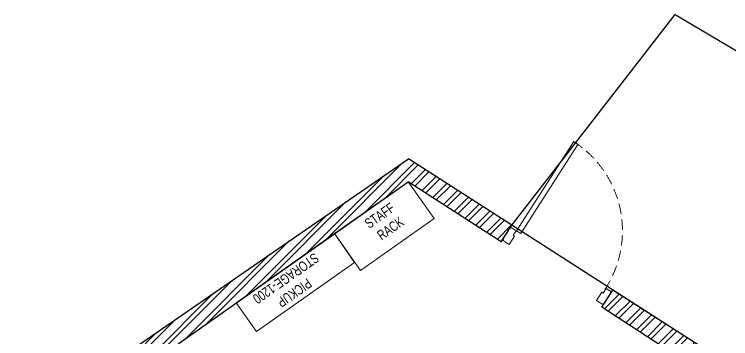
# Model space of a CAD drawing. Header units: feet. Extents: x 9311775 to 9337845, y -7066298 to -7052894.
# Drawn here: x 9326623 to 9333777, y -7056130 to -7052894 of the extents above; entities that cross this region are included whole.
import ezdxf

# ---------------------------------------------------------------- set-up
doc = ezdxf.new("R2010")
doc.units = ezdxf.units.FT
doc.header["$LTSCALE"] = 33
doc.header["$MEASUREMENT"] = 0
doc.linetypes.add('HIDDEN2', pattern=[4.7625, 3.175, -1.5875])
doc.layers.add('A-WALL', color=1, linetype='Continuous')
for name, color, linetype, lineweight in [('A-WALL HATCH', 251, 'Continuous', 0), ('Door', 2, 'Continuous', 13), ('LENS-DOOR', 34, 'Continuous', 20), ('LENS-TEXT', 31, 'Continuous', 5), ('LENS_DIMENSION', 193, 'Continuous', 0), ('LK-FF&E WALL', 1, 'Continuous', 9)]:
    doc.layers.add(name, color=color, linetype=linetype, lineweight=lineweight)
doc.styles.add('LK TXT', font='GILC____.TTF', dxfattribs={"height": 100})

# ---------------------------------------------------------------- blocks, each defined once
blk = doc.blocks.new('*U48')
at = {"layer": 'LENS-DOOR'}
for p, q in [((548076.4, 1779660.6), (548076.4, 1778602.3)), ((548076.4, 1779660.6), (548126.4, 1779660.6)), ((548126.4, 1778602.3), (548126.4, 1779660.6)), ((546997.3, 1778593.9), (547005.6, 1778593.9)), ((546997.3, 1778458.8), (546997.3, 1778593.9)), ((547005.6, 1778602.3), (547063.9, 1778602.3)), ((547005.6, 1778593.9), (547005.6, 1778602.3)), ((547063.9, 1778548.1), (547063.9, 1778602.3)), ((548076.4, 1778602.3), (548126.4, 1778602.3)), ((548188.9, 1778602.3), (548130.6, 1778602.3)), ((548130.6, 1778548.1), (548130.6, 1778602.3)), ((548188.9, 1778593.9), (548188.9, 1778602.3)), ((548197.3, 1778593.9), (548188.9, 1778593.9)), ((548197.3, 1778458.8), (548197.3, 1778593.9)), ((547063.9, 1778548.1), (547080.6, 1778548.1)), ((547080.6, 1778450.5), (547080.6, 1778548.1)), ((548113.9, 1778450.5), (548113.9, 1778548.1)), ((548130.6, 1778548.1), (548113.9, 1778548.1)), ((546997.3, 1778458.8), (547005.6, 1778458.8)), ((547005.6, 1778450.5), (547005.6, 1778458.8)), ((547005.6, 1778450.5), (547080.6, 1778450.5)), ((548188.9, 1778450.5), (548113.9, 1778450.5)), ((548188.9, 1778450.5), (548188.9, 1778458.8)), ((548197.3, 1778458.8), (548188.9, 1778458.8))]:
    blk.add_line(p, q, dxfattribs=at)
at = {"layer": 'LENS-DOOR', "color": 7, "linetype": 'HIDDEN2'}
blk.add_ellipse((548126.4, 1778602.3), major_axis=(-1058.3, 0), ratio=1, start_param=-1.570791, end_param=0.051209, dxfattribs=at)
blk = doc.blocks.new('A$Cca189d2b')
at = {"layer": 'A-WALL HATCH'}
h = blk.add_hatch(dxfattribs=at)
h.set_pattern_fill('ANSI32', color=256, scale=333)
h.set_pattern_definition([(45, (-4195598.22, 5465599.98), (-88.2999593, 88.2999593), []), (45, (-4195539.35, 5465599.98), (-88.2999593, 88.2999593), [])])
h.paths.add_polyline_path([(182.6, 497.5), (261.1, 711.5), (48.1, 711.5), (-5.1, 566.5)])
h.paths.add_polyline_path([(513.5, 1399.2), (300.5, 1399.2), (48.1, 711.5), (261.1, 711.5)])
h.paths.add_polyline_path([(1787.9, 4871.3), (1600.1, 4940.2), (300.5, 1399.2), (513.5, 1399.2)])
h.paths.add_polyline_path([(2606.2, 7101), (2413.7, 7157), (1930.5, 5840.3), (2143.5, 5840.3)])
h.paths.add_polyline_path([(2143.5, 5840.3), (1930.5, 5840.3), (1782.7, 5437.7), (1970.5, 5368.8)])
h.paths.add_polyline_path([(-5752.8, 10981.1), (-5752.8, 11224.7), (-9021.9, 8971.3), (-8609.1, 8971.3)])
h.paths.add_polyline_path([(-12434.1, 8786.3), (-12434.1, 8961.3), (-17534.3, 8961.3), (-17534.3, 8786.3)])
h.paths.add_polyline_path([(-2638.3, 10653.1), (-2748.5, 10481.3), (-1820.8, 9880.9), (-2888.9, 6970.7), (-2697.6, 6900.5), (-1989.6, 8230.3), (2344.3, 6967.9), (2413.7, 7157), (-2081.1, 8465), (-1544.3, 9951.3)])
h.paths.add_polyline_path([(-3755.9, 11133.3), (-3648.3, 11301.1), (-4680.9, 11963.6), (-5752.8, 11224.7), (-5752.8, 10981.1), (-4683.4, 11733.6)])
at = {"layer": 'A-WALL'}
for p, q in [((-9021.9, 8971.3), (-4680.9, 11963.6)), ((-3648.3, 11301.1), (-4680.9, 11963.6)), ((-8609.1, 8971.3), (-4683.4, 11733.6)), ((-3755.9, 11133.3), (-4683.6, 11733.7)), ((-3755.9, 11133.3), (-3648.3, 11301.1)), ((-2748.5, 10481.3), (-2638.3, 10653.1)), ((-1544.3, 9951.3), (-2638.3, 10653.1)), ((-1820.8, 9880.9), (-2748.5, 10481.3))]:
    blk.add_line(p, q, dxfattribs=at)
blk.add_lwpolyline([(-3648.3, 11301.1), (-2015.6, 13403.7), (1942, 11059.6), (262.6, 7783), (-2081.1, 8465), (-1544.3, 9951.3)], close=True, dxfattribs=at)
at = {"layer": 'Door', "xscale": -1, "rotation": 327.3180367801377}
blk.add_blockref('*U48', (-502655.4, -1781747.3), dxfattribs=at)

msp = doc.modelspace()

# ---------------------------------------------------------------- linework, layer by layer
at = {"layer": 'LK-FF&E WALL'}
for points in [[(9330555.8, -7054564.3), (9329819.7, -7055082.2), (9330078.7, -7055450.2), (9330814.7, -7054932.3)], [(9329819.7, -7055082.2), (9330021.1, -7055368.5), (9329039.7, -7056059), (9328838.3, -7055772.8)]]:
    msp.add_lwpolyline(points, close=True, dxfattribs=at)

# ---------------------------------------------------------------- block references
at = {"layer": 'LENS_DIMENSION'}
msp.add_blockref('A$Cca189d2b', (9335239.2, -7066297.9), dxfattribs=at)

# ---------------------------------------------------------------- texts
at = {"layer": 'LENS-TEXT', "color": 0, "linetype": 'Continuous', "ltscale": 3, "char_height": 100, "attachment_point": 5, "style": 'LK TXT'}
for s, insert, rotation in [('STAFF\\P RACK', (9330319.3, -7054970.6), 35.13208), (' PICKUP STORAGE-1200', (9329382.5, -7055595.8), 215.13208)]:
    msp.add_mtext_dynamic_manual_height_columns(s, width=1099.487, gutter_width=1, heights=[0], dxfattribs=dict(at, insert=insert, rotation=rotation))

doc.saveas('drawing.dxf')
